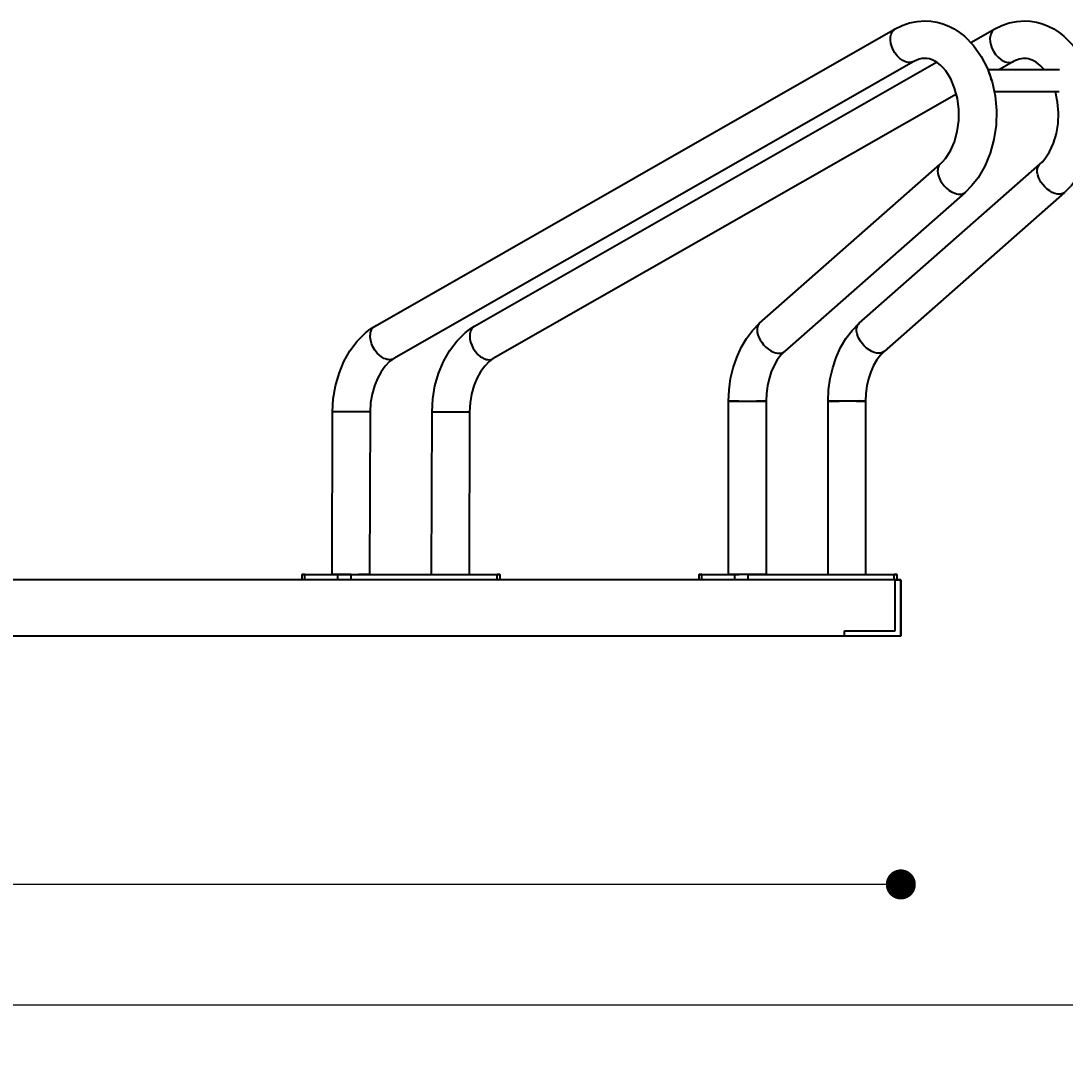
# Model space of a CAD drawing. Header units: millimetres. Extents: x 10366 to 13995, y 24552 to 29685.
# Drawn here: x 12691 to 13247, y 27281 to 27829 of the extents above; entities that cross this region are included whole.
import ezdxf

# ---------------------------------------------------------------- set-up
doc = ezdxf.new("R2010")
doc.units = ezdxf.units.MM
doc.header["$LTSCALE"] = 3
doc.layers.add('DomyÅ›lny', color=7, linetype='Continuous')
doc.styles.get("Standard").update_dxf_attribs({"font": 'arial.ttf'})
doc.dimstyles.new('MATEUSZ', dxfattribs={"dimtxt": 35, "dimasz": 16, "dimexe": 0.18, "dimexo": 0.0625, "dimgap": 0.09, "dimtad": 0, "dimdec": 0, "dimdsep": 46, "dimtxsty": 'Standard', "dimblk": 'DOT', "dimcen": 0.09, "dimse1": 1, "dimse2": 1, "dimadec": 0, "dimazin": 0, "dimtfac": 1, "dimtdec": 0, "dimtofl": 0, "dimtmove": 0, "dimatfit": 3, "dimfxl": 1, "dimtolj": 1, "dimtzin": 0, "dimlwd": 9, "dimlwe": 9, "dimarcsym": 0})

# ---------------------------------------------------------------- blocks, each defined once
blk = doc.blocks.new('_Dot')
at = {"color": 0, "linetype": 'ByBlock', "lineweight": -2}
blk.add_line((-0.5, 0), (-1, 0), dxfattribs=at)
at = {"color": 0, "linetype": 'ByBlock', "const_width": 0.5}
blk.add_lwpolyline([(-0.25, 0, 1), (0.25, 0, 1)], format="xyb", close=True, dxfattribs=at)
blk = doc.blocks.new('*D24')
at = {"color": 0, "lineweight": 9, "transparency": 16777216}
for p, q in [((11891.87, 27368.57), (12467.24, 27368.57)), ((13143.87, 27368.57), (12568.51, 27368.57))]:
    blk.add_line(p, q, dxfattribs=at)
at = {"layer": 'Defpoints', "color": 0, "transparency": 16777216}
for p in [(11875.87, 27500.76), (13159.87, 27500.76), (13159.87, 27368.57)]:
    blk.add_point(p, dxfattribs=at)
at = {"color": 0, "lineweight": 9, "transparency": 16777216, "xscale": 16, "yscale": 16, "zscale": 16, "rotation": 180}
blk.add_blockref('_Dot', (11875.87, 27368.57), dxfattribs=at)
at = {"color": 0, "lineweight": 9, "transparency": 16777216, "xscale": 16, "yscale": 16, "zscale": 16}
blk.add_blockref('_Dot', (13159.87, 27368.57), dxfattribs=at)
at = {"color": 0, "transparency": 16777216, "insert": (12517.87, 27368.57), "char_height": 35, "attachment_point": 5}
blk.add_mtext('\\A1;1284', dxfattribs=at)
blk = doc.blocks.new('*D25')
at = {"color": 0, "lineweight": 9, "transparency": 16777216}
for p, q in [((11891.87, 27304.31), (12519.12, 27304.31)), ((13247.85, 27304.31), (12620.6, 27304.31))]:
    blk.add_line(p, q, dxfattribs=at)
at = {"layer": 'Defpoints', "color": 0, "transparency": 16777216}
for p in [(13263.85, 27780.92), (11875.87, 27500.76), (13263.85, 27304.31)]:
    blk.add_point(p, dxfattribs=at)
at = {"color": 0, "lineweight": 9, "transparency": 16777216, "xscale": 16, "yscale": 16, "zscale": 16, "rotation": 180}
blk.add_blockref('_Dot', (11875.87, 27304.31), dxfattribs=at)
at = {"color": 0, "lineweight": 9, "transparency": 16777216, "xscale": 16, "yscale": 16, "zscale": 16}
blk.add_blockref('_Dot', (13263.85, 27304.31), dxfattribs=at)
at = {"color": 0, "transparency": 16777216, "insert": (12569.86, 27304.31), "char_height": 35, "attachment_point": 5}
blk.add_mtext('\\A1;1388', dxfattribs=at)

msp = doc.modelspace()

# ---------------------------------------------------------------- linework, layer by layer
at = {"layer": 'DomyÅ›lny'}
for p, q in [((12879.71, 27666.06), (13156.93, 27824.38)), ((13197.23, 27817.11), (13209.96, 27824.38)), ((13166.89, 27807.04), (12889.67, 27648.71)), ((12932.74, 27666.06), (13178.92, 27806.65)), ((13219.92, 27807.04), (13212.47, 27802.78)), ((13206.19, 27802.78), (13244.5, 27802.78)), ((13244.25, 27790.78), (13209.74, 27790.78)), ((13189.51, 27789.67), (12942.7, 27648.71)), ((13084.64, 27667.53), (13180.87, 27752.27)), ((13137.68, 27667.53), (13233.91, 27752.27)), ((13194.13, 27737.3), (13097.9, 27652.55)), ((13247.16, 27737.3), (13150.93, 27652.55)), ((13068.05, 27533.76), (13068.05, 27626.03)), ((13088.05, 27626.08), (13088.05, 27533.76)), ((13121.08, 27533.76), (13121.08, 27626.03)), ((13141.08, 27626.08), (13141.08, 27533.76)), ((12856.8, 27533.76), (12857.01, 27620.31)), ((12877.01, 27620.31), (12876.8, 27533.76)), ((12909.83, 27533.76), (12910.05, 27620.31)), ((12930.05, 27620.31), (12929.83, 27533.76)), ((13159.87, 27530.76), (11875.87, 27530.76)), ((12840.8, 27530.76), (12840.8, 27533.76)), ((12842.26, 27533.76), (12859.94, 27533.76)), ((12842.26, 27530.76), (12842.26, 27533.76)), ((12859.94, 27530.76), (12859.94, 27533.76)), ((12867.01, 27533.76), (12944.79, 27533.76)), ((12867.01, 27530.76), (12867.01, 27533.76)), ((12944.79, 27530.76), (12944.79, 27533.76)), ((12946.26, 27533.76), (12946.26, 27530.76)), ((13052.34, 27530.76), (13052.34, 27533.76)), ((13053.81, 27533.76), (13071.49, 27533.76)), ((13053.81, 27530.76), (13053.81, 27533.76)), ((13071.49, 27530.76), (13071.49, 27533.76)), ((13078.56, 27533.76), (13156.34, 27533.76)), ((13078.56, 27530.76), (13078.56, 27533.76)), ((13156.34, 27530.76), (13156.34, 27533.76)), ((13156.87, 27503.76), (13156.87, 27530.76)), ((13156.87, 27530.76), (13159.87, 27530.76)), ((13157.8, 27533.76), (13157.8, 27530.76)), ((13159.87, 27500.76), (13159.87, 27530.76)), ((13159.87, 27530.76), (13159.87, 27500.76)), ((13159.87, 27500.76), (11875.87, 27500.76)), ((13129.87, 27500.76), (13129.87, 27503.76)), ((13129.87, 27503.76), (13156.87, 27503.76)), ((13159.87, 27500.76), (13129.87, 27500.76))]:
    msp.add_line(p, q, dxfattribs=at)
for points in [[(13166.91, 27807.05, 0), (13166.33, 27806.77, 0), (13165.72, 27806.58, 0), (13165.1, 27806.47, 0), (13164.48, 27806.45, 0), (13163.83, 27806.5, 0), (13163.14, 27806.63, 0), (13162.41, 27806.85, 0), (13161.67, 27807.15, 0), (13160.91, 27807.55, 0), (13159.41, 27808.62, 0), (13158, 27809.99, 0), (13156.76, 27811.59, 0), (13155.78, 27813.3, 0), (13155.06, 27815.01, 0), (13154.6, 27816.67, 0), (13154.37, 27818.39, 0), (13154.35, 27819.25, 0), (13154.42, 27820.09, 0), (13154.56, 27820.9, 0), (13154.78, 27821.66, 0), (13155.07, 27822.36, 0), (13155.44, 27822.99, 0), (13155.88, 27823.54, 0), (13156.37, 27824, 0), (13156.91, 27824.37, 0)], [(13156.93, 27824.38, 0), (13160.67, 27826.22, 0), (13164.57, 27827.56, 0), (13168.59, 27828.38, 0), (13172.68, 27828.66, 0)], [(13172.68, 27828.66, 0), (13175.93, 27828.48, 0), (13179.15, 27827.95, 0), (13182.31, 27827.07, 0), (13185.38, 27825.86, 0), (13188.33, 27824.34, 0), (13191.13, 27822.52, 0), (13193.79, 27820.44, 0), (13198.62, 27815.51, 0), (13202.72, 27809.71, 0), (13206.01, 27803.21, 0), (13208.49, 27796.13, 0), (13210.1, 27788.64, 0), (13210.81, 27780.92, 0), (13210.61, 27773.17, 0), (13209.51, 27765.51, 0), (13207.52, 27758.16, 0), (13204.66, 27751.31, 0), (13201.01, 27745.11, 0), (13197.77, 27740.95, 0), (13194.13, 27737.3, 0)], [(13209.95, 27824.37, 0), (13209.41, 27824, 0), (13208.91, 27823.54, 0), (13208.48, 27822.99, 0), (13208.11, 27822.36, 0), (13207.81, 27821.66, 0), (13207.59, 27820.9, 0), (13207.45, 27820.09, 0), (13207.39, 27819.25, 0), (13207.49, 27817.53, 0), (13207.84, 27815.84, 0), (13208.42, 27814.16, 0), (13209.27, 27812.44, 0), (13210.39, 27810.77, 0), (13211.72, 27809.27, 0), (13213.19, 27808.04, 0), (13213.95, 27807.55, 0), (13214.7, 27807.15, 0), (13215.45, 27806.85, 0), (13216.17, 27806.63, 0), (13216.86, 27806.5, 0), (13217.51, 27806.45, 0), (13218.14, 27806.47, 0), (13218.76, 27806.58, 0), (13219.36, 27806.77, 0), (13219.94, 27807.05, 0)], [(13209.96, 27824.38, 0), (13213.7, 27826.22, 0), (13217.6, 27827.56, 0), (13221.63, 27828.38, 0), (13225.71, 27828.66, 0)], [(13225.71, 27828.66, 0), (13228.96, 27828.48, 0), (13232.19, 27827.95, 0), (13235.35, 27827.07, 0), (13238.42, 27825.86, 0), (13241.36, 27824.34, 0), (13244.17, 27822.52, 0), (13246.82, 27820.44, 0), (13251.66, 27815.51, 0), (13255.75, 27809.71, 0), (13259.05, 27803.21, 0), (13261.52, 27796.13, 0), (13263.14, 27788.64, 0), (13263.85, 27780.92, 0), (13263.64, 27773.17, 0), (13262.54, 27765.51, 0), (13260.55, 27758.16, 0), (13257.7, 27751.31, 0), (13254.04, 27745.11, 0), (13250.8, 27740.95, 0), (13247.17, 27737.3, 0)], [(13180.88, 27752.28, 0), (13182.32, 27753.69, 0), (13183.74, 27755.36, 0), (13186.33, 27759.41, 0), (13188.46, 27764.25, 0), (13189.95, 27769.68, 0), (13190.73, 27775.51, 0), (13190.76, 27781.5, 0), (13190.03, 27787.37, 0), (13188.56, 27792.89, 0), (13186.45, 27797.85, 0), (13183.85, 27801.96, 0), (13182.43, 27803.65, 0), (13180.95, 27805.1, 0), (13179.46, 27806.28, 0), (13177.97, 27807.22, 0), (13176.53, 27807.9, 0), (13175.15, 27808.35, 0), (13173.8, 27808.59, 0), (13172.45, 27808.65, 0), (13171.1, 27808.54, 0), (13169.73, 27808.24, 0), (13168.32, 27807.74, 0), (13166.89, 27807.03, 0)], [(13236.23, 27802.78, 0), (13234.13, 27804.97, 0), (13231.97, 27806.64, 0), (13229.86, 27807.78, 0), (13228.85, 27808.16, 0), (13227.87, 27808.42, 0), (13226.9, 27808.59, 0), (13225.93, 27808.65, 0), (13224.96, 27808.63, 0), (13223.98, 27808.51, 0), (13222.99, 27808.3, 0), (13221.98, 27807.99, 0), (13220.96, 27807.57, 0), (13219.92, 27807.03, 0)], [(13206.42, 27801.38, 0), (13206.77, 27800.92, 0), (13207.07, 27800.41, 0), (13207.34, 27799.86, 0), (13207.72, 27798.69, 0), (13207.88, 27797.78, 0), (13207.94, 27796.9, 0)], [(13233.91, 27752.28, 0), (13235.29, 27753.61, 0), (13236.64, 27755.19, 0), (13239.13, 27758.97, 0), (13241.22, 27763.5, 0), (13242.75, 27768.58, 0), (13243.64, 27774.06, 0), (13243.87, 27779.74, 0), (13243.4, 27785.4, 0), (13242.25, 27790.78, 0)], [(13180.86, 27752.26, 0), (13180.5, 27751.9, 0), (13180.19, 27751.47, 0), (13179.94, 27751, 0), (13179.74, 27750.47, 0), (13179.6, 27749.91, 0), (13179.52, 27749.31, 0), (13179.49, 27748.68, 0), (13179.62, 27747.37, 0), (13179.95, 27746.05, 0), (13180.44, 27744.76, 0), (13181.1, 27743.47, 0), (13181.96, 27742.14, 0), (13183, 27740.84, 0), (13184.2, 27739.61, 0), (13185.51, 27738.53, 0), (13186.87, 27737.64, 0), (13188.23, 27736.97, 0), (13189.53, 27736.54, 0), (13190.43, 27736.37, 0), (13191.26, 27736.32, 0)], [(13244.29, 27736.32, 0), (13243.17, 27736.41, 0), (13241.93, 27736.73, 0), (13240.59, 27737.28, 0), (13239.22, 27738.06, 0), (13237.88, 27739.05, 0), (13236.61, 27740.21, 0), (13235.49, 27741.48, 0), (13234.54, 27742.81, 0), (13233.78, 27744.12, 0), (13233.21, 27745.4, 0), (13232.8, 27746.71, 0), (13232.56, 27748.03, 0), (13232.53, 27748.68, 0), (13232.55, 27749.31, 0), (13232.63, 27749.91, 0), (13232.77, 27750.47, 0), (13232.97, 27751, 0), (13233.23, 27751.47, 0), (13233.54, 27751.9, 0), (13233.9, 27752.26, 0)], [(13191.26, 27736.32, 0), (13192.05, 27736.37, 0), (13192.81, 27736.55, 0), (13193.17, 27736.69, 0), (13193.51, 27736.86, 0), (13193.84, 27737.07, 0), (13194.14, 27737.31, 0)], [(13247.17, 27737.31, 0), (13246.87, 27737.07, 0), (13246.55, 27736.86, 0), (13246.2, 27736.69, 0), (13245.84, 27736.55, 0), (13245.47, 27736.44, 0), (13245.08, 27736.37, 0), (13244.29, 27736.32, 0)], [(13068.05, 27626, 0), (13068.32, 27632.06, 0), (13069.16, 27638.05, 0), (13070.52, 27643.83, 0), (13072.4, 27649.36, 0), (13074.77, 27654.57, 0), (13077.61, 27659.39, 0), (13080.9, 27663.73, 0), (13084.64, 27667.53, 0)], [(13084.63, 27667.52, 0), (13084.27, 27667.15, 0), (13083.96, 27666.73, 0), (13083.71, 27666.26, 0), (13083.51, 27665.73, 0), (13083.37, 27665.17, 0), (13083.29, 27664.57, 0), (13083.26, 27663.94, 0), (13083.39, 27662.63, 0), (13083.72, 27661.31, 0), (13084.21, 27660.02, 0), (13084.87, 27658.72, 0), (13085.73, 27657.4, 0), (13086.77, 27656.09, 0), (13087.97, 27654.87, 0), (13089.28, 27653.79, 0), (13090.64, 27652.9, 0), (13092, 27652.23, 0), (13093.3, 27651.8, 0), (13094.2, 27651.63, 0), (13095.03, 27651.57, 0)], [(13121.08, 27626, 0), (13121.35, 27632.06, 0), (13122.19, 27638.05, 0), (13123.56, 27643.83, 0), (13125.44, 27649.36, 0), (13127.8, 27654.57, 0), (13130.64, 27659.39, 0), (13133.93, 27663.73, 0), (13137.67, 27667.53, 0)], [(13148.06, 27651.57, 0), (13146.94, 27651.67, 0), (13145.7, 27651.99, 0), (13144.36, 27652.54, 0), (13142.99, 27653.32, 0), (13141.65, 27654.31, 0), (13140.38, 27655.47, 0), (13139.26, 27656.74, 0), (13138.31, 27658.06, 0), (13137.55, 27659.38, 0), (13136.98, 27660.65, 0), (13136.57, 27661.97, 0), (13136.33, 27663.29, 0), (13136.3, 27663.94, 0), (13136.32, 27664.57, 0), (13136.4, 27665.17, 0), (13136.54, 27665.73, 0), (13136.74, 27666.26, 0), (13137, 27666.73, 0), (13137.31, 27667.15, 0), (13137.67, 27667.52, 0)], [(12857.01, 27620.29, 0), (12857.41, 27627.33, 0), (12858.59, 27634.23, 0), (12860.49, 27640.86, 0), (12863.08, 27647.13, 0), (12866.31, 27652.89, 0), (12870.16, 27658.05, 0), (12874.63, 27662.48, 0), (12877.09, 27664.38, 0), (12879.68, 27666.04, 0)], [(12889.68, 27648.72, 0), (12889.11, 27648.45, 0), (12888.5, 27648.26, 0), (12887.88, 27648.15, 0), (12887.26, 27648.13, 0), (12886.6, 27648.18, 0), (12885.91, 27648.31, 0), (12885.19, 27648.52, 0), (12884.45, 27648.83, 0), (12883.69, 27649.23, 0), (12882.19, 27650.29, 0), (12880.77, 27651.67, 0), (12879.54, 27653.27, 0), (12878.55, 27654.98, 0), (12877.84, 27656.69, 0), (12877.38, 27658.35, 0), (12877.15, 27660.07, 0), (12877.13, 27660.93, 0), (12877.19, 27661.77, 0), (12877.33, 27662.58, 0), (12877.55, 27663.34, 0), (12877.85, 27664.04, 0), (12878.22, 27664.67, 0), (12878.66, 27665.22, 0), (12879.15, 27665.68, 0), (12879.69, 27666.05, 0)], [(12879.69, 27666.05, 0), (12880.15, 27666.28, 0), (12880.62, 27666.45, 0)], [(12910.05, 27620.29, 0), (12910.45, 27627.33, 0), (12911.62, 27634.23, 0), (12913.52, 27640.86, 0), (12916.11, 27647.13, 0), (12919.34, 27652.89, 0), (12923.2, 27658.05, 0), (12927.67, 27662.48, 0), (12930.12, 27664.38, 0), (12932.71, 27666.04, 0)], [(12932.72, 27666.05, 0), (12932.18, 27665.68, 0), (12931.69, 27665.22, 0), (12931.25, 27664.67, 0), (12930.89, 27664.04, 0), (12930.59, 27663.34, 0), (12930.37, 27662.58, 0), (12930.23, 27661.77, 0), (12930.17, 27660.93, 0), (12930.26, 27659.21, 0), (12930.61, 27657.52, 0), (12931.2, 27655.84, 0), (12932.05, 27654.11, 0), (12933.17, 27652.45, 0), (12934.5, 27650.95, 0), (12935.97, 27649.72, 0), (12936.72, 27649.23, 0), (12937.48, 27648.83, 0), (12938.23, 27648.52, 0), (12938.95, 27648.31, 0), (12939.64, 27648.18, 0), (12940.29, 27648.13, 0), (12940.92, 27648.15, 0), (12941.54, 27648.26, 0), (12942.14, 27648.45, 0), (12942.72, 27648.72, 0)], [(13097.89, 27652.55, 0), (13095.93, 27650.53, 0), (13094.05, 27647.99, 0), (13092.34, 27645, 0), (13090.86, 27641.64, 0), (13089.67, 27638.01, 0), (13088.78, 27634.17, 0), (13088.23, 27630.17, 0), (13088.05, 27626.11, 0)], [(13095.03, 27651.57, 0), (13095.82, 27651.63, 0), (13096.58, 27651.81, 0), (13096.94, 27651.95, 0), (13097.28, 27652.12, 0), (13097.61, 27652.32, 0), (13097.91, 27652.56, 0)], [(13150.93, 27652.55, 0), (13148.96, 27650.53, 0), (13147.08, 27647.99, 0), (13145.37, 27645, 0), (13143.9, 27641.64, 0), (13142.7, 27638.01, 0), (13141.81, 27634.17, 0), (13141.26, 27630.17, 0), (13141.08, 27626.11, 0)], [(13150.94, 27652.56, 0), (13150.64, 27652.32, 0), (13150.32, 27652.12, 0), (13149.97, 27651.95, 0), (13149.61, 27651.81, 0), (13149.24, 27651.7, 0), (13148.85, 27651.63, 0), (13148.06, 27651.57, 0)], [(12889.68, 27648.72, 0), (12888.56, 27648, 0), (12887.4, 27647.09, 0), (12885.09, 27644.72, 0), (12882.9, 27641.71, 0), (12880.96, 27638.16, 0), (12879.33, 27634.15, 0), (12878.08, 27629.76, 0), (12877.29, 27625.11, 0), (12877.01, 27620.32, 0)], [(12942.72, 27648.72, 0), (12941.59, 27648, 0), (12940.43, 27647.09, 0), (12938.12, 27644.72, 0), (12935.94, 27641.71, 0), (12933.99, 27638.16, 0), (12932.36, 27634.15, 0), (12931.12, 27629.76, 0), (12930.33, 27625.11, 0), (12930.05, 27620.32, 0)], [(13068.05, 27626, 0), (13068.05, 27626, 0), (13068.05, 27626, 0), (13068.05, 27626, 0), (13068.05, 27626, 0), (13068.05, 27626, 0), (13068.05, 27626, 0), (13068.05, 27626, 0), (13068.05, 27626, 0), (13068.05, 27626, 0), (13068.05, 27626, 0), (13068.05, 27626, 0), (13068.05, 27626, 0), (13068.07, 27626, 0), (13068.15, 27626.01, 0), (13069.03, 27626.03, 0), (13085.12, 27626.13, 0)], [(13073.51, 27626.02, 0), (13068.38, 27626.02, 0), (13068.05, 27626.03, 0), (13068.05, 27626.03, 0), (13068.05, 27626.03, 0), (13068.05, 27626.03, 0), (13068.05, 27626.03, 0), (13068.05, 27626.03, 0), (13068.05, 27626.03, 0), (13068.05, 27626.03, 0), (13068.05, 27626.03, 0), (13068.05, 27626.03, 0), (13068.05, 27626.03, 0), (13068.05, 27626.03, 0), (13068.05, 27626.03, 0), (13068.05, 27626.03, 0), (13068.05, 27626.03, 0), (13068.05, 27626.03, 0), (13068.05, 27626.03, 0), (13068.05, 27626.03, 0), (13068.05, 27626.03, 0), (13068.05, 27626.03, 0), (13068.05, 27626.03, 0), (13068.05, 27626.03, 0), (13068.05, 27626.03, 0), (13068.05, 27626.03, 0), (13068.05, 27626.03, 0), (13068.05, 27626.03, 0), (13068.06, 27626.03, 0), (13068.1, 27626.03, 0), (13068.28, 27626.03, 0), (13070.09, 27626.05, 0), (13085.12, 27626.09, 0)], [(13085.12, 27626.13, 0), (13087.49, 27626.12, 0), (13088.01, 27626.11, 0), (13088.04, 27626.11, 0), (13088.05, 27626.11, 0), (13088.05, 27626.11, 0), (13088.05, 27626.11, 0), (13088.05, 27626.11, 0), (13088.05, 27626.11, 0), (13088.05, 27626.11, 0), (13088.05, 27626.11, 0), (13088.05, 27626.11, 0), (13088.05, 27626.11, 0), (13088.05, 27626.11, 0), (13088.05, 27626.11, 0), (13088.05, 27626.11, 0), (13088.05, 27626.11, 0), (13088.05, 27626.11, 0), (13088.05, 27626.11, 0), (13088.05, 27626.11, 0), (13088.05, 27626.11, 0), (13088.05, 27626.11, 0), (13088.05, 27626.11, 0), (13088.05, 27626.11, 0), (13088.05, 27626.11, 0), (13088.04, 27626.1, 0), (13088, 27626.1, 0), (13087.81, 27626.09, 0), (13087.03, 27626.08, 0), (13082.96, 27626.03, 0)], [(13085.12, 27626.09, 0), (13087.23, 27626.08, 0), (13087.84, 27626.08, 0), (13088, 27626.08, 0), (13088.04, 27626.08, 0), (13088.05, 27626.08, 0), (13088.05, 27626.08, 0), (13088.05, 27626.08, 0), (13088.05, 27626.08, 0), (13088.05, 27626.08, 0), (13088.05, 27626.08, 0), (13088.05, 27626.08, 0), (13088.05, 27626.08, 0), (13088.05, 27626.08, 0), (13088.05, 27626.08, 0), (13088.05, 27626.08, 0), (13088.05, 27626.08, 0), (13088.05, 27626.08, 0), (13088.05, 27626.08, 0)], [(13138.15, 27626.13, 0), (13127.11, 27626.08, 0), (13122.84, 27626.04, 0), (13121.55, 27626.02, 0), (13121.2, 27626.01, 0), (13121.11, 27626, 0), (13121.09, 27626, 0), (13121.09, 27626, 0), (13121.08, 27626, 0), (13121.08, 27626, 0), (13121.08, 27626, 0), (13121.08, 27626, 0), (13121.08, 27626, 0), (13121.08, 27626, 0), (13121.08, 27626, 0), (13121.08, 27626, 0), (13121.08, 27626, 0), (13121.08, 27626, 0), (13121.08, 27626, 0)], [(13138.15, 27626.09, 0), (13122.87, 27626.05, 0), (13121.21, 27626.03, 0), (13121.09, 27626.03, 0), (13121.08, 27626.03, 0), (13121.08, 27626.03, 0), (13121.08, 27626.03, 0), (13121.08, 27626.03, 0), (13121.08, 27626.03, 0), (13121.08, 27626.03, 0), (13121.08, 27626.03, 0), (13121.08, 27626.03, 0), (13121.08, 27626.03, 0), (13121.08, 27626.03, 0), (13121.08, 27626.03, 0), (13121.08, 27626.03, 0), (13121.08, 27626.03, 0), (13121.08, 27626.03, 0), (13121.08, 27626.03, 0), (13121.08, 27626.03, 0), (13121.08, 27626.03, 0), (13121.08, 27626.03, 0), (13121.08, 27626.03, 0), (13121.08, 27626.03, 0), (13121.08, 27626.03, 0), (13121.08, 27626.03, 0), (13121.08, 27626.03, 0), (13121.08, 27626.03, 0), (13121.09, 27626.03, 0), (13121.14, 27626.03, 0), (13121.32, 27626.02, 0), (13123.18, 27626.02, 0), (13127.02, 27626.02, 0)], [(13136.23, 27626.03, 0), (13140.99, 27626.1, 0), (13141.05, 27626.1, 0), (13141.07, 27626.1, 0), (13141.08, 27626.1, 0), (13141.08, 27626.11, 0), (13141.08, 27626.11, 0), (13141.08, 27626.11, 0), (13141.08, 27626.11, 0), (13141.08, 27626.11, 0), (13141.08, 27626.11, 0), (13141.08, 27626.11, 0), (13141.08, 27626.11, 0), (13141.08, 27626.11, 0), (13141.08, 27626.11, 0), (13141.08, 27626.11, 0), (13141.08, 27626.11, 0), (13141.08, 27626.11, 0), (13141.08, 27626.11, 0), (13141.08, 27626.11, 0), (13141.08, 27626.11, 0), (13141.08, 27626.11, 0), (13141.08, 27626.11, 0), (13141.08, 27626.11, 0), (13141.08, 27626.11, 0), (13141.08, 27626.11, 0), (13141.04, 27626.11, 0), (13140.85, 27626.12, 0), (13140.09, 27626.12, 0), (13138.15, 27626.13, 0)], [(13141.08, 27626.08, 0), (13141.08, 27626.08, 0), (13141.08, 27626.08, 0), (13141.08, 27626.08, 0), (13141.08, 27626.08, 0), (13141.08, 27626.08, 0), (13141.08, 27626.08, 0), (13141.08, 27626.08, 0), (13141.08, 27626.08, 0), (13141.08, 27626.08, 0), (13141.08, 27626.08, 0), (13141.08, 27626.08, 0), (13141.07, 27626.08, 0), (13141.04, 27626.08, 0), (13140.89, 27626.08, 0), (13140.3, 27626.08, 0), (13138.15, 27626.09, 0)], [(12877.01, 27620.32, 0), (12877.01, 27620.32, 0), (12877.01, 27620.32, 0), (12877.01, 27620.32, 0), (12877.01, 27620.32, 0), (12877.01, 27620.32, 0), (12877.01, 27620.32, 0), (12877.01, 27620.32, 0), (12877.01, 27620.32, 0), (12877.01, 27620.32, 0), (12877.01, 27620.32, 0), (12877.01, 27620.32, 0), (12877.01, 27620.32, 0), (12877.01, 27620.32, 0), (12877, 27620.32, 0), (12876.96, 27620.32, 0), (12876.81, 27620.32, 0), (12875.27, 27620.32, 0), (12869.1, 27620.32, 0), (12861.38, 27620.31, 0), (12858.28, 27620.3, 0), (12857.34, 27620.3, 0), (12857.09, 27620.29, 0), (12857.03, 27620.29, 0), (12857.02, 27620.29, 0), (12857.01, 27620.29, 0), (12857.01, 27620.29, 0), (12857.01, 27620.29, 0), (12857.01, 27620.29, 0), (12857.01, 27620.29, 0), (12857.01, 27620.29, 0), (12857.01, 27620.29, 0), (12857.01, 27620.29, 0), (12857.01, 27620.29, 0), (12857.01, 27620.29, 0), (12857.01, 27620.29, 0), (12857.01, 27620.29, 0), (12857.01, 27620.29, 0)], [(12910.05, 27620.29, 0), (12910.05, 27620.29, 0), (12910.05, 27620.29, 0), (12910.05, 27620.29, 0), (12910.05, 27620.29, 0), (12910.05, 27620.29, 0), (12910.05, 27620.29, 0), (12910.05, 27620.29, 0), (12910.05, 27620.29, 0), (12910.05, 27620.29, 0), (12910.05, 27620.29, 0), (12910.05, 27620.29, 0), (12910.05, 27620.29, 0), (12910.05, 27620.29, 0), (12910.06, 27620.29, 0), (12910.09, 27620.29, 0), (12910.25, 27620.29, 0), (12911.78, 27620.3, 0), (12917.95, 27620.32, 0), (12925.68, 27620.32, 0), (12928.78, 27620.32, 0), (12929.71, 27620.32, 0), (12929.96, 27620.32, 0), (12930.02, 27620.32, 0), (12930.04, 27620.32, 0), (12930.04, 27620.32, 0), (12930.04, 27620.32, 0), (12930.05, 27620.32, 0), (12930.05, 27620.32, 0), (12930.05, 27620.32, 0), (12930.05, 27620.32, 0), (12930.05, 27620.32, 0), (12930.05, 27620.32, 0), (12930.05, 27620.32, 0), (12930.05, 27620.32, 0), (12930.05, 27620.32, 0), (12930.05, 27620.32, 0), (12930.05, 27620.32, 0)], [(12859.46, 27533.76, 0), (12856.86, 27533.76, 0), (12856.8, 27533.76, 0), (12856.8, 27533.76, 0), (12856.8, 27533.76, 0), (12856.8, 27533.76, 0), (12856.8, 27533.76, 0), (12856.8, 27533.76, 0), (12856.8, 27533.76, 0), (12856.8, 27533.76, 0), (12856.8, 27533.76, 0), (12856.8, 27533.76, 0), (12856.8, 27533.76, 0), (12856.8, 27533.76, 0), (12856.8, 27533.76, 0), (12856.8, 27533.76, 0), (12856.8, 27533.76, 0), (12856.8, 27533.76, 0), (12856.81, 27533.76, 0), (12856.84, 27533.76, 0), (12856.98, 27533.76, 0), (12858.55, 27533.76, 0), (12873.05, 27533.76, 0), (12876.08, 27533.76, 0), (12876.72, 27533.76, 0), (12876.78, 27533.76, 0), (12876.79, 27533.76, 0), (12876.8, 27533.76, 0), (12876.8, 27533.76, 0), (12876.8, 27533.76, 0), (12876.8, 27533.76, 0), (12876.8, 27533.76, 0), (12876.8, 27533.76, 0), (12876.8, 27533.76, 0), (12876.8, 27533.76, 0), (12876.8, 27533.76, 0), (12876.8, 27533.76, 0), (12876.8, 27533.76, 0), (12876.8, 27533.76, 0), (12876.8, 27533.76, 0), (12876.8, 27533.76, 0), (12876.79, 27533.76, 0), (12876.76, 27533.76, 0), (12876.61, 27533.76, 0), (12875.05, 27533.76, 0), (12870.91, 27533.76, 0)], [(12862.45, 27533.76, 0), (12859.73, 27533.76, 0)], [(12867.01, 27533.76, 0), (12859.94, 27533.76, 0)], [(13085.12, 27533.76, 0), (13069.88, 27533.76, 0), (13068.2, 27533.76, 0), (13068.07, 27533.76, 0), (13068.05, 27533.76, 0), (13068.05, 27533.76, 0), (13068.05, 27533.76, 0), (13068.05, 27533.76, 0), (13068.05, 27533.76, 0), (13068.05, 27533.76, 0), (13068.05, 27533.76, 0), (13068.05, 27533.76, 0), (13068.05, 27533.76, 0), (13068.05, 27533.76, 0), (13068.05, 27533.76, 0), (13068.05, 27533.76, 0), (13068.05, 27533.76, 0), (13068.05, 27533.76, 0), (13068.05, 27533.76, 0), (13068.05, 27533.76, 0), (13068.05, 27533.76, 0), (13068.06, 27533.76, 0), (13068.11, 27533.76, 0), (13068.36, 27533.76, 0), (13069.42, 27533.76, 0), (13073.76, 27533.76, 0)], [(13078.56, 27533.76, 0), (13071.49, 27533.76, 0)], [(13082.47, 27533.76, 0), (13087.92, 27533.76, 0), (13088.04, 27533.76, 0), (13088.05, 27533.76, 0), (13088.05, 27533.76, 0), (13088.05, 27533.76, 0), (13088.05, 27533.76, 0), (13088.05, 27533.76, 0), (13088.05, 27533.76, 0), (13088.05, 27533.76, 0), (13088.05, 27533.76, 0), (13088.05, 27533.76, 0), (13088.05, 27533.76, 0), (13088.05, 27533.76, 0), (13088.05, 27533.76, 0), (13088.05, 27533.76, 0), (13088.05, 27533.76, 0), (13088.05, 27533.76, 0), (13088.05, 27533.76, 0), (13088.04, 27533.76, 0), (13087.98, 27533.76, 0), (13087.68, 27533.76, 0), (13085.12, 27533.76, 0)]]:
    msp.add_polyline3d(points, dxfattribs=at)
for points in [[(12842.26, 27533.76, 0), (12840.8, 27533.76, 0)], [(12944.79, 27533.76, 0), (12946.26, 27533.76, 0)], [(13053.81, 27533.76, 0), (13052.34, 27533.76, 0)], [(13156.34, 27533.76, 0), (13157.8, 27533.76, 0)]]:
    msp.add_polyline3d(points, close=True, dxfattribs=at)

# ---------------------------------------------------------------- dimensions: what is measured, and where the dimension line sits
for base, p2, picture, middle in [((13263.85, 27304.31), (13263.85, 27780.92), '*D25', (12569.86, 27304.31)), ((13159.87, 27368.57), (13159.87, 27500.76), '*D24', (12517.87, 27368.57))]:
    dim = msp.add_linear_dim(base=base, p1=(11875.87, 27500.76), p2=p2, dimstyle='MATEUSZ')
    dim.commit()
    dim.dimension.update_dxf_attribs({"geometry": picture, "text_midpoint": middle})

doc.saveas('drawing.dxf')
